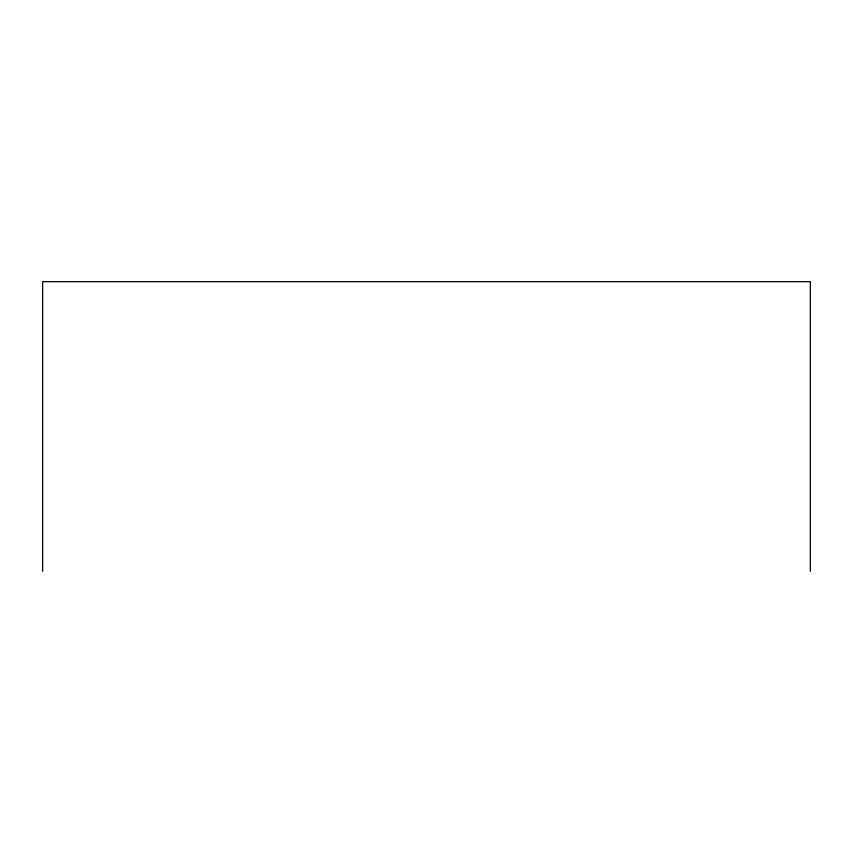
<?xml version="1.0" encoding="UTF-8"?>
<svg xmlns="http://www.w3.org/2000/svg" width="853" height="853" viewBox="0 0 853 853"><rect width="100%" height="100%" fill="white"/><g stroke="black" fill="none" stroke-linecap="round" stroke-linejoin="round"><path stroke-width="1.28" d="M810.35 571.339L810.35 281.661L42.65 281.661L42.65 571.339"/></g></svg>
